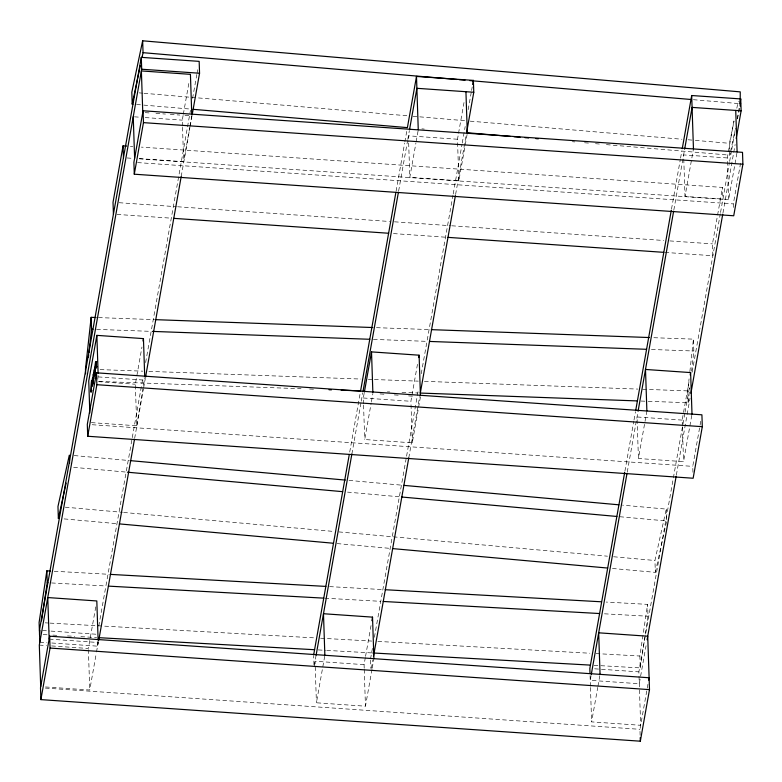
<?xml version="1.0" encoding="UTF-8"?>
<svg xmlns="http://www.w3.org/2000/svg" width="782" height="782" viewBox="0 0 782 782"><rect width="100%" height="100%" fill="white"/><g stroke="black" fill="none" stroke-linecap="round" stroke-linejoin="round"><path stroke-width="0.59" stroke-dasharray="3.91 2.93" d="M648.229 401.313L688.15 402.759L687.749 390.892L689.069 378.85M689.871 371.636L693.429 339.144L653.195 337.687M688.15 402.759L689.802 387.647M691.611 371.167L693.829 351.01L693.429 339.144M594.037 665.316L640.253 667.896L639.862 656.02L647.604 604.369L606.177 602.062M640.253 667.896L648.004 616.236L647.604 604.369M97.809 379.319L98.161 374.539M95.766 606.832L88.366 648.483L51.28 645.912M91.318 422.622L136.723 425.77L135.345 384.226L141.953 347.012M182.48 126.088L182.284 120.145L183.125 115.453M183.33 114.28L189.176 81.387M98.786 626.059L126.156 472.093L72.12 467.206M126.361 470.911L132.07 438.829M132.275 437.637L143.057 376.983M145.618 362.574L190.466 110.301M192.587 98.366L196.829 74.495M197.044 73.303L197.68 69.725M45.483 686.958L89.744 690.027L96.294 653.195M96.499 652.012L98.19 642.501L50.341 639.187M136.723 425.77L144.748 377.774M139.401 158.619L183.662 161.688L189.723 127.632M189.928 126.449L191.805 115.883L184.63 115.384M51.798 643L97.711 646.176L98.561 641.377M134.651 438.379L143.409 389.133M143.614 387.94L145.325 378.332M181.199 176.536L189.948 127.29M190.163 126.088L192.089 115.277M349.71 452.084L360.16 393.297M396.093 191.209L404.617 143.214M404.832 142.011L406.757 131.22M316.094 655.316L314.041 666.87L313.68 656.186M351.871 454.029L361.049 402.398M361.264 401.195L362.76 392.789M398.615 191.072L407.588 140.633M407.793 139.431L409.279 131.083M363.522 403.923L363.327 397.989L364.168 393.268M372.007 669.363L365.458 706.195L316.417 702.793L324.862 655.277M467.098 134.445L458.858 180.779L409.817 177.377L415.936 142.92M416.151 141.738L418.057 131.044M420.472 396.738L412.28 442.837L364.705 439.533L371.215 402.896M371.421 401.713L372.897 393.434M364.197 668.219L364.08 664.651L365.35 657.525M365.556 656.342L371.47 623.068M412.28 442.837L410.902 401.293L417.617 363.464M458.858 180.779L457.48 139.235L458.33 134.484M458.535 133.292L464.244 101.22M370.531 658.943L372.467 648.102M374.382 637.31L406.357 457.411M406.572 456.219L418.458 389.368M421.234 373.767L452.983 195.158M453.198 193.956L462.035 144.24M462.24 143.067L465.192 126.469M468.174 109.676L471.37 91.689M471.585 90.487L472.23 86.89M371.352 668.405L372.858 659.988M408.771 457.91L419.68 396.572M455.603 194.493L466.297 134.357M372.212 668.18L373.904 658.679M624.906 471.194L633.801 421.166M634.016 419.983L635.492 411.645M671.503 209.097L680.35 159.323M680.555 158.15L681.816 151.073M591.075 675.589L590.234 680.34L639.275 683.742L646.04 645.727M627.242 472.132L638.102 411.039M673.83 210.055L684.69 148.981M684.827 413.453L638.884 671.875L640.654 725.285L591.612 721.884L597.731 687.427M597.947 686.244L599.843 675.55M691.787 415.31L683.546 461.644L638.425 458.516L646.665 412.182M736.898 153.155L728.668 199.488L685.012 196.458L693.458 148.942M728.668 199.488L727.289 157.944L734.044 119.929M665.013 252.42L712.861 255.743L712.461 243.867L717.377 216.243M717.593 215.04L722.5 187.416L141.337 147.114M682.363 426.043L682.168 420.11L689.138 380.902M685.032 412.261L689.411 387.628M692.148 372.222L720.33 213.701M720.545 212.499L729.42 162.597M729.626 161.405L731.522 150.76M731.727 149.577L735.52 128.268M737.182 118.893L739.479 106.01M676.362 475.104L690.047 398.155M722.959 212.997L735.139 144.465M640.135 735.256L639.94 729.323L648.043 683.703M733.457 207.465L733.34 203.906L740.583 163.135M692.95 472.308L692.744 466.375L700.848 420.804M729.616 149.235L729.42 143.302L734.093 121.093M736.81 108.229L738.286 101.22M606.412 144.631L729.811 155.168L730.3 152.832M730.554 151.659L734.992 130.594M737.455 118.913L739.909 107.242M612.453 568.485L655.336 572.356L654.935 560.489L666.293 509.102L622.521 505.143M655.336 572.356L666.684 520.968L618.054 516.57M98.464 317.6L154.553 319.633M376.445 327.668L430.09 329.603M96.597 329.388L151.17 331.363M373.425 339.408L426.992 341.353M651.426 349.476L693.829 351.01M100.106 369.612L142.774 371.157M148.873 371.382L361.01 379.055M368.322 379.319L373.2 379.505M374.422 379.544L418.311 381.137M424.411 381.352L637.77 389.074M642.648 389.25L687.749 390.892M99.285 381.44L301.08 388.742M309.584 389.055L315.654 389.27M387.373 391.87L389.817 391.958M401.987 392.398L417.813 392.975M641.005 401.049L647.027 401.274M54.163 571.251L108.991 574.311M329.554 586.617L384.392 589.677M51.524 582.952L105.912 585.982M324.96 598.21L380.775 601.329M604.447 613.811L648.004 616.236M45.19 622.834L48.846 623.039M50.068 623.107L314.501 637.868M320.591 638.21L371.773 641.064M377.862 641.406L589.902 653.234M595.992 653.576L639.862 656.02M43.147 634.573L48.015 634.837M52.883 635.111L57.751 635.385M67.487 635.932L74.789 636.333M80.878 636.675L96.704 637.555M318.225 649.92L325.498 650.331M326.72 650.399L371.606 652.902M145.149 112.647L151.131 113.058M155.921 113.39L165.491 114.055M170.271 114.387L179.84 115.052M134.436 116.831L140.418 117.241M145.198 117.574L182.284 120.145M457.48 139.235L408.439 135.833L408.634 141.767M727.289 157.944L683.634 154.914L685.012 196.458M130.369 146.351L132.803 146.517M127.075 157.964L133.096 158.384M139.128 158.795L722.891 199.283L722.5 187.416M137.554 162.588L733.34 203.906M119.118 202.714L176.38 206.692M177.602 206.771L389.592 221.482M394.47 221.814L450.51 225.705M451.732 225.783L663.732 240.485M669.822 240.915L712.461 243.867M117.036 214.415L171.287 218.178M393.454 233.583L445.505 237.2M380.032 393.933L384.793 394.265M394.304 394.92L400.247 395.33M408.575 395.907L414.519 396.327M98.239 376.914L144.826 380.15M363.327 397.989L410.902 401.293M682.168 420.11L637.047 416.972L638.425 458.516M98.307 381.655L135.345 384.226M92.188 424.724L692.744 466.375M42.531 630.517L49.833 631.015M51.055 631.103L97.32 634.31M594.623 668.806L638.884 671.875M39.833 642.169L47.018 642.667M364.08 664.651L315.038 661.249L316.417 702.793M39.315 645.082L46.5 645.58M45.366 688.092L639.94 729.323M693.37 99.695L738.697 103.566M139.118 92.862L142.774 93.175M143.986 93.283L408.096 115.844M412.974 116.264L465.31 120.731M470.178 121.151L681.953 139.245M688.033 139.763L694.123 140.291M695.335 140.389L729.42 143.302M136.576 104.485L142.588 104.993M143.79 105.101L189.479 109.001M421.879 128.864L424.294 129.069M572.365 141.718L574.79 141.923M584.525 142.754L589.384 143.174M595.473 143.692L601.553 144.211M74.182 455.564L128.893 460.51M348.958 480.402L402.456 485.241M347.501 492.113L399.358 496.795M65.268 507.176L122.412 512.337M123.624 512.445L333.963 531.467M338.821 531.907L607.516 556.197M613.596 556.755L654.935 560.489M64.124 518.906L116.987 523.686M337.12 543.588L390.189 548.387M729.655 150.427L729.811 155.168M682.412 427.226L683.546 461.644M666.293 509.102L666.645 519.776M590.078 675.589L590.43 686.273M590.469 687.456L591.612 721.884M408.673 142.95L409.817 177.377M363.562 405.115L364.705 439.533M370.57 660.135L370.854 668.444M364.236 669.402L365.458 706.195M182.519 127.27L183.662 161.688M97.555 641.436L97.711 646.176M88.405 649.676L89.744 690.027"/><path stroke-width="1.17" d="M92.677 383.581L92.667 385.027M91.064 390.697L91.054 392.251L91.553 380.463L91.064 390.697L91.895 390.756M93.283 383.63L93.283 380.375M94.514 372.584L94.26 374.334L94.495 371.773L94.514 372.584L95.345 372.643M94.857 371.264L95.033 369.544M94.084 374.744L94.211 373.64L95.062 373.747M96.176 363.835L96.597 361.567M96.03 317.512L91.152 317.336L85.473 369.084L85.629 373.835M88.464 357.237L88.728 354.872M88.992 352.496L91.543 329.202L91.152 317.336M95.042 372.545L94.954 375.8M92.902 380.668L93.469 378.361M50.507 571.046L46.852 570.84L39.1 622.492L39.833 642.169M39.491 634.368L39.95 631.348M41.524 620.82L47.243 582.707L46.852 570.84M126.713 146.097L123.057 145.843L113.028 202.294L113.419 214.16M192.304 114.074L199.557 73.234L199.166 61.367L141.298 57.35L39.442 630.302L40.097 630.341M141.298 57.35L141.689 69.227L39.315 645.082L40.693 686.625M144.709 376.582L143.448 338.606L96.86 335.37L88.747 380.99L89.813 413.043M648.679 680.135L649.099 677.759L49.667 636.186L40.498 687.749L40.889 699.616L640.331 741.199L649.5 689.626L647.721 636.216L598.68 632.814L600.058 674.358M96.479 372.818L87.31 424.391L87.711 436.258L693.145 478.242L702.304 426.679L701.913 414.812L96.479 372.818L96.87 384.695L87.711 436.258M143.067 110.77L133.898 162.333L134.289 174.2L733.731 215.773L742.9 164.21L742.509 152.343L143.067 110.77L143.458 122.637L134.289 174.2M40.889 699.616L50.058 648.053L49.667 636.186M143.028 341.001L143.448 338.606M98.776 640.175L134.436 439.582M145.54 377.129L181.199 176.536M313.641 655.003L349.29 454.479M395.878 192.411L360.59 390.902L341.157 390.198M466.717 131.953L473.775 92.256L473.384 80.39L416.493 76.441L407.393 127.622L193.105 109.314M316.094 655.316L351.871 454.029M362.975 391.596L398.409 192.264M409.494 129.89L416.884 88.307L473.775 92.256M364.373 392.085L371.518 351.89L419.093 355.194L420.433 395.545M371.89 620.693L372.525 617.135L323.484 613.733L324.862 655.277M418.673 357.56L419.093 355.194M472.651 84.495L473.384 80.39M373.493 656.381L408.771 457.91M420.325 392.965L455.388 195.696M624.691 472.387L589.843 668.473L589.999 673.214M635.707 410.452L671.288 210.299M682.246 148.668L691.689 95.521L740.73 98.923L741.131 110.8L736.214 138.453M591.29 674.397L627.027 473.335M638.102 411.039L673.625 211.248M684.69 148.981L692.08 107.398L741.131 110.8M690.193 374.959L690.623 372.584L645.502 369.456L646.88 411M740.104 102.481L740.73 98.923M647.095 639.784L676.156 476.306M690.897 393.346L722.744 214.2M94.573 370.15L94.153 375.8L94.935 372.115L94.72 367.266L94.123 371.538L94.475 369.368L94.573 370.15L95.414 370.209M96.02 366.465L95.727 367.97L95.6 363.708L95.14 371.039C94.505 369.769 95.971 353.728 96.02 366.465L96.851 366.523M740.153 106.069L740.251 91.865L142.656 40.801L131.816 92.237L132.217 104.114L132.969 104.172M132.217 104.114L140.33 65.58M142.05 57.409L143.047 52.677L142.656 40.801M59.324 518.466L58.367 518.378L66.157 483.11M96.333 364.031L96.567 368.029M155.765 319.672L372.779 327.531M431.302 329.652L649.539 337.55M91.543 329.202L92.96 329.251M152.382 331.402L369.769 339.28M429.435 341.441L646.577 349.3M329.017 389.759L331.441 389.847M420.257 393.063L637.398 400.922M110.213 574.379L325.899 586.412M385.614 589.745L601.299 601.788M47.243 582.707L47.898 582.746M108.346 586.119L323.748 598.142M383.209 601.466L599.608 613.538M99.138 637.692L314.579 649.715M372.828 652.97L590.439 665.111M141.689 69.227L199.557 73.234M143.458 122.637L742.9 164.21M173.721 218.344L388.615 233.251M447.93 237.366L663.81 252.342M96.87 384.695L702.304 426.679M50.058 648.053L649.5 689.626M143.047 52.677L456.776 79.481M459.132 79.686L465.036 80.184M469.757 80.585L690.985 99.49M739.889 103.674L740.652 103.732M467.773 132.784L510.343 136.42M513.989 136.733L520.069 137.251M524.937 137.661L528.583 137.974M535.875 138.6L538.309 138.805M130.115 460.618L345.312 480.08M403.678 485.358L618.875 504.81M127.368 472.201L342.672 491.673M401.792 497.02L616.861 516.462M119.411 523.901L333.503 543.255M392.623 548.602L607.692 568.055M735.735 110.418L737.113 151.962M691.689 95.521L693.458 148.942M690.623 372.584L692.002 414.128M640.214 737.631L640.331 741.199M465.935 91.709L467.313 133.253M416.493 76.441L418.262 129.851M371.518 351.89L372.858 392.251M372.525 617.135L373.904 658.679M191.766 114.7L190.427 74.339L141.386 70.937L142.764 112.481M133.243 116.743L134.621 158.287M123.057 145.843L123.458 157.71M96.86 335.37L98.121 373.356M98.112 640.126L96.812 600.957L47.77 597.556L49.149 639.099M69.598 463.433L69.324 455.124L57.966 506.511L58.367 518.378M91.836 383.522C92.501 395.262 93.41 366.699 91.836 383.522M92.53 382.202C92.002 388.859 92.227 376.396 92.53 382.202M93.254 374.686L93.048 381.958L93.508 374.617L93.635 378.879L93.928 377.374L93.723 372.447L93.254 374.686"/></g></svg>
